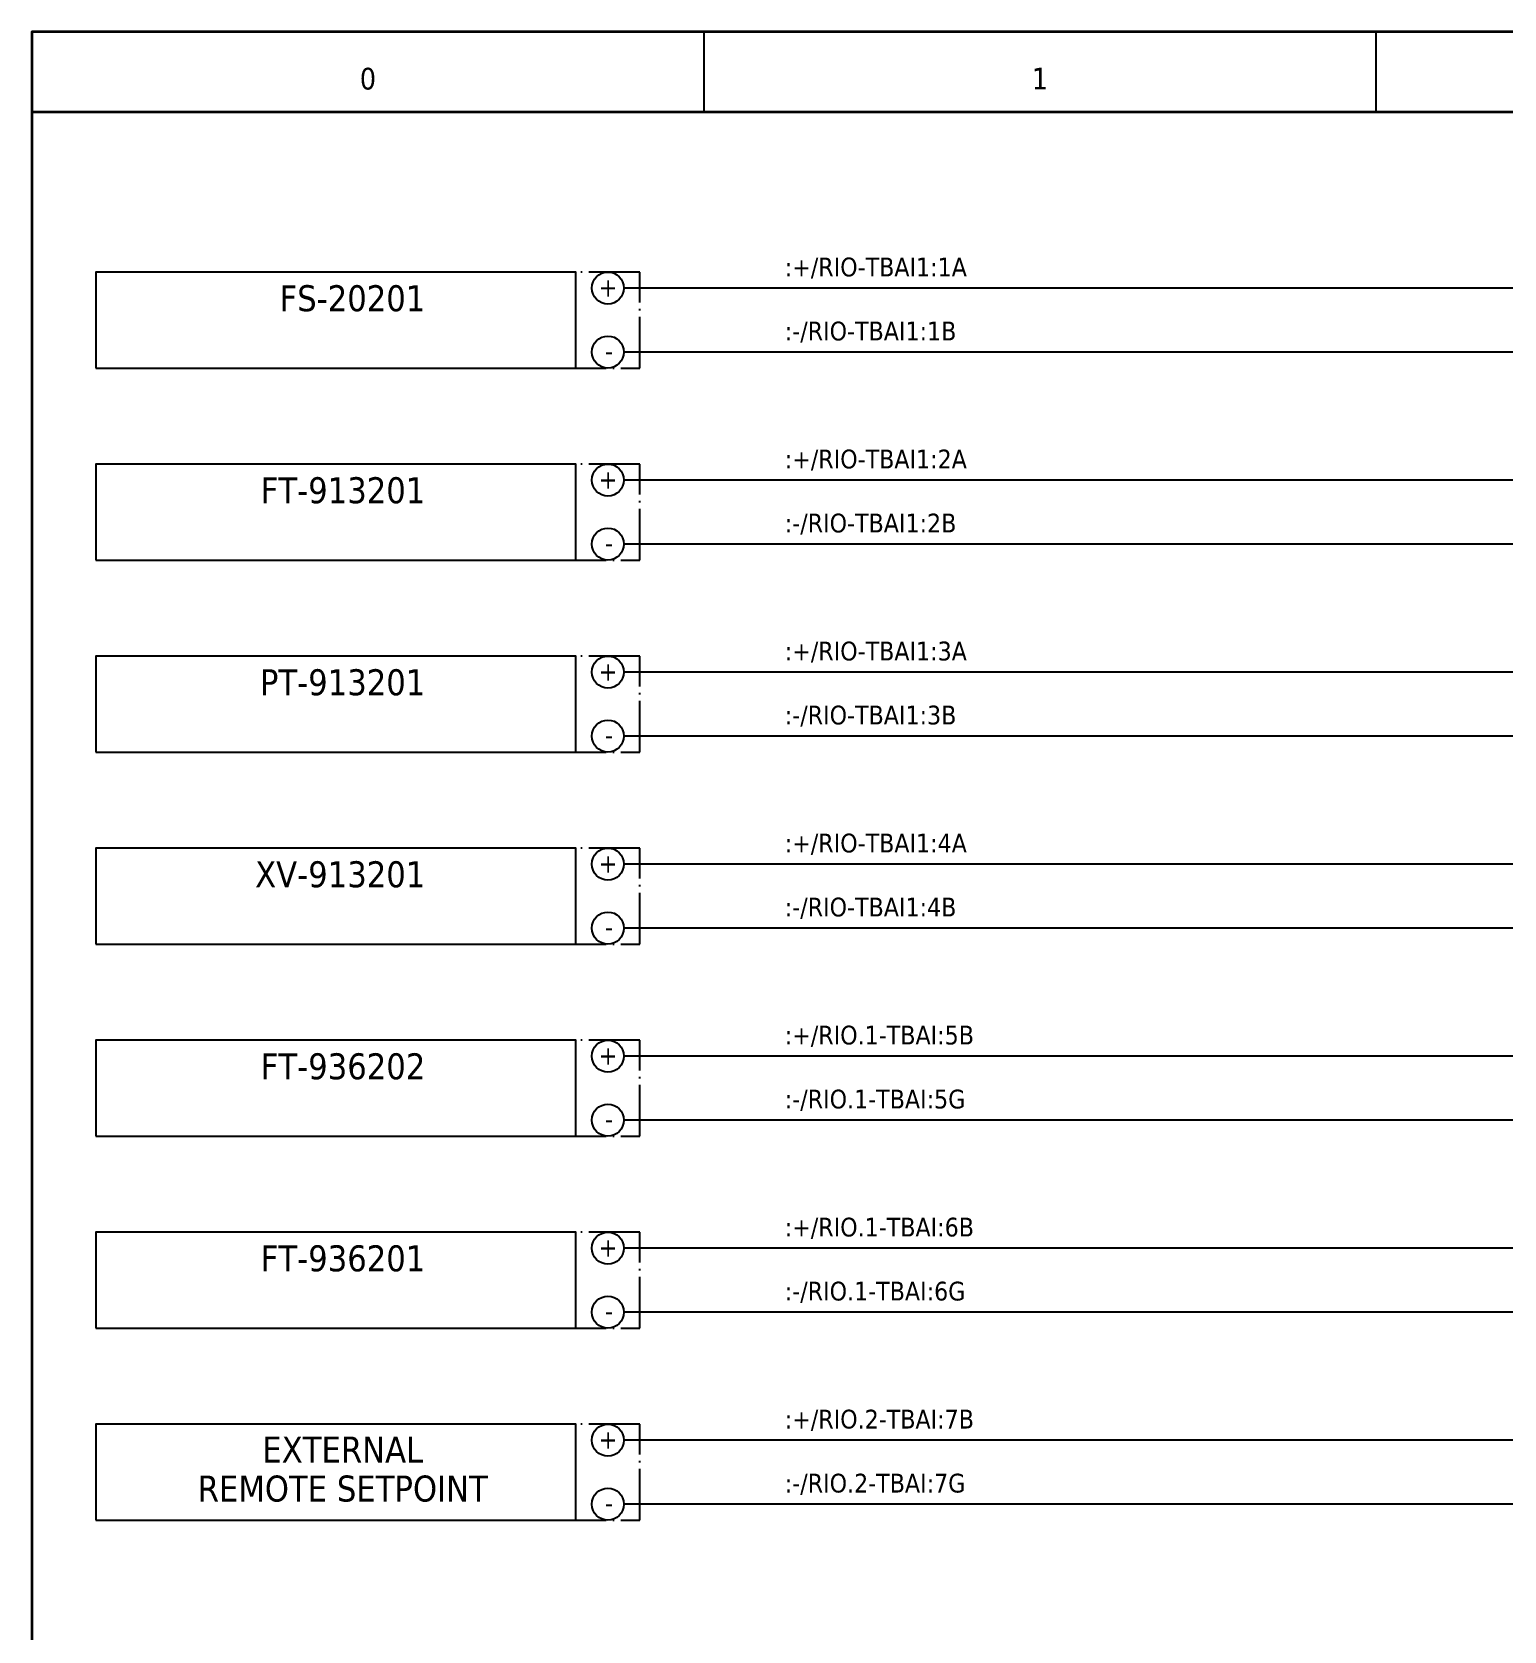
# Model space of a CAD drawing. Header units: millimetres. Extents: x 0 to 1792788, y -13 to 262234.
# Drawn here: x 0 to 92, y 197.1 to 297 of the extents above; entities that cross this region are included whole.
import ezdxf
from ezdxf.enums import TextEntityAlignment as Align

# ---------------------------------------------------------------- set-up
doc = ezdxf.new("R2010")
doc.units = ezdxf.units.MM
doc.linetypes.add('EPL_DASHDOT', pattern=[1, 0.8, -0.1, 0, -0.1])
for name, color, linetype, lineweight in [('EPLAN201', 7, 'Continuous', 35), ('EPLAN302', 5, 'Continuous', 25), ('EPLAN305', 5, 'Continuous', 25), ('EPLAN307', 134, 'EPL_DASHDOT', 25), ('EPLAN311', 7, 'Continuous', 25), ('EPLAN400', 5, 'Continuous', 35), ('EPLAN405', 7, 'Continuous', 25), ('EPLAN421', 5, 'Continuous', 35), ('EPLAN440', 73, 'Continuous', 35), ('EPLAN451', 7, 'Continuous', 35), ('EPLAN452', 7, 'Continuous', 35), ('EPLAN453', 7, 'Continuous', 35), ('EPLAN500', 7, 'Continuous', 35), ('EPLAN501', 7, 'Continuous', 35), ('EPLAN502', 7, 'Continuous', 35), ('EPLAN503', 7, 'Continuous', 35), ('EPLAN504', 7, 'Continuous', 35)]:
    doc.layers.add(name, color=color, linetype=linetype, lineweight=lineweight)
doc.styles.add('Tahoma', font='')
doc.styles.get('Tahoma').set_extended_font_data('Tahoma')

# ---------------------------------------------------------------- blocks, each defined once
blk = doc.blocks.new('EPLFRAME')
at = {"layer": 'EPLAN201', "linetype": 'Continuous', "lineweight": 25, "ltscale": 4}
for p, q in [((42, 297), (42, 292)), ((84, 297), (84, 292))]:
    blk.add_line(p, q, dxfattribs=at)
at = {"layer": 'EPLAN201', "linetype": 'Continuous', "lineweight": 35, "ltscale": 4}
blk.add_line((0, 292), (420, 292), dxfattribs=at)
blk.add_lwpolyline([(0, 0), (420, 0), (420, 297), (0, 297)], close=True, dxfattribs=at)
at = {"layer": 'EPLAN451', "color": 7, "style": 'Tahoma'}
for tag, p, height in [('14_10014', (101, 12), 2.257), ('14_10015', (185, 12), 2.257), ('14_10011', (101, 5), 2.257), ('14_10013', (332, 5), 1.625), ('14_10151', (73, 1), 1.625), ('14_10300', (415, 1), 1.625)]:
    blk.add_attdef(tag, p, '', height=height, dxfattribs=at)
blk.add_attdef('4_25020', text='', height=1.625, dxfattribs=at).set_placement((413, 1), align=Align.RIGHT)
at = {"layer": 'EPLAN452', "color": 7, "style": 'Tahoma'}
for tag, p, height in [('4_11041', (1, 17), 2.257), ('4_11071[1]', (1, 13), 1.625), ('4_11074[1]', (21, 13), 1.625), ('4_11070[1]', (41, 13), 1.625), ('4_11024', (73, 13), 1.625), ('4_11011', (231, 12), 2.257), ('4_11030', (301, 12), 2.257), ('4_20132_1001', (374, 13), 1.625), ('4_11071[2]', (1, 9), 1.625), ('4_11074[2]', (21, 9), 1.625), ('4_11070[2]', (41, 9), 1.625), ('4_11022', (73, 9), 1.625), ('4_20134_1001', (374, 9), 1.625), ('4_11071[3]', (1, 5), 1.625), ('4_11074[3]', (21, 5), 1.625), ('4_11070[3]', (41, 5), 1.625), ('4_11080', (73, 5), 1.625), ('4_11059', (301, 5), 1.625)]:
    blk.add_attdef(tag, p, '', height=height, dxfattribs=at)
for tag, height, p in [('4_11040', 2.257, (419, 17)), ('4_11000', 1.625, (419, 5)), ('4_11085', 1.625, (141, 1)), ('4_11086', 1.625, (183, 1))]:
    blk.add_attdef(tag, text='', height=height, dxfattribs=at).set_placement(p, align=Align.RIGHT)
at = {"layer": 'EPLAN453', "color": 7, "style": 'Tahoma'}
for tag, p in [('53_19005_1', (21, 293)), ('53_19005', (63, 293)), ('53_19005_8', (105, 293)), ('53_19005_6', (147, 293)), ('53_19005_7', (189, 293)), ('53_19005_9', (231, 293)), ('53_19005_3', (273, 293)), ('53_19005_2', (315, 293)), ('53_19005_4', (357, 293)), ('53_19005_5', (399, 293))]:
    blk.add_attdef(tag, text='', height=1.355, dxfattribs=at).set_placement(p, align=Align.BOTTOM_CENTER)
blk = doc.blocks.new('EPLSYM_LibrarySPECIAL_Symbol2_Variant0_Placement1_4')
at = {"layer": 'EPLAN307', "lineweight": 25, "ltscale": 4}
blk.add_lwpolyline([(0, -6), (34, -6), (34, 0), (0, 0)], close=True, dxfattribs=at)
at = {"layer": 'EPLAN400', "color": 5, "style": 'Tahoma'}
blk.add_attdef('88_20010', text='', height=2.2575, dxfattribs=at).set_placement((-1.5, -0.9515), align=Align.TOP_RIGHT)
at = {"layer": 'EPLAN500', "color": 7, "style": 'Tahoma'}
blk.add_attdef('88_20027', text='', height=1.6254, dxfattribs=at).set_placement((-1.5, -4.57508), align=Align.TOP_RIGHT)
at = {"layer": 'EPLAN501', "color": 7, "style": 'Tahoma'}
blk.add_attdef('88_20011', text='', height=1.6254, dxfattribs=at).set_placement((-1.5, -9.97508), align=Align.TOP_RIGHT)
at = {"layer": 'EPLAN502', "color": 7, "style": 'Tahoma'}
blk.add_attdef('88_20025', text='', height=1.6254, dxfattribs=at).set_placement((-1.5, -12.67508), align=Align.TOP_RIGHT)
at = {"layer": 'EPLAN503', "color": 7, "style": 'Tahoma'}
blk.add_attdef('88_20024', text='', height=1.6254, dxfattribs=at).set_placement((-1.5, -15.37508), align=Align.TOP_RIGHT)
at = {"layer": 'EPLAN504', "color": 7, "style": 'Tahoma'}
blk.add_attdef('88_20901[1]', text='', height=1.6254, dxfattribs=at).set_placement((-1.5, -7.27508), align=Align.TOP_RIGHT)
blk = doc.blocks.new('EPLSYM_LibrarySPECIAL_Symbol0_Variant0_Placement1_4')
at = {"layer": 'EPLAN305', "lineweight": 25, "ltscale": 4}
blk.add_lwpolyline([(0, -6), (30, -6), (30, 0), (0, 0)], close=True, dxfattribs=at)
at = {"layer": 'EPLAN400', "color": 5, "style": 'Tahoma'}
blk.add_attdef('17_20010', text='', height=2.2575, dxfattribs=at).set_placement((-1.5, -0.9515), align=Align.TOP_RIGHT)
at = {"layer": 'EPLAN440', "color": 73, "style": 'Tahoma'}
blk.add_attdef('17_20300', text='', height=1.6254, dxfattribs=at).set_placement((-1.5, -4.57508), align=Align.TOP_RIGHT)
at = {"layer": 'EPLAN500', "color": 7, "style": 'Tahoma'}
blk.add_attdef('17_20027', text='', height=1.6254, dxfattribs=at).set_placement((-1.5, -7.27508), align=Align.TOP_RIGHT)
at = {"layer": 'EPLAN501', "color": 7, "style": 'Tahoma'}
blk.add_attdef('17_20011', text='', height=1.6254, dxfattribs=at).set_placement((-1.5, -12.67508), align=Align.TOP_RIGHT)
at = {"layer": 'EPLAN502', "color": 7, "style": 'Tahoma'}
blk.add_attdef('17_20025', text='', height=1.6254, dxfattribs=at).set_placement((-1.5, -15.37508), align=Align.TOP_RIGHT)
at = {"layer": 'EPLAN503', "color": 7, "style": 'Tahoma'}
blk.add_attdef('17_20024', text='', height=1.6254, dxfattribs=at).set_placement((-1.5, -18.07508), align=Align.TOP_RIGHT)
at = {"layer": 'EPLAN504', "color": 7, "style": 'Tahoma'}
blk.add_attdef('17_20901[1]', text='', height=1.6254, dxfattribs=at).set_placement((-1.5, -9.97508), align=Align.TOP_RIGHT)
blk = doc.blocks.new('EPLSYM_LibrarySPECIAL_Symbol17_Variant3_Placement1')
at = {"layer": 'EPLAN302', "lineweight": 25, "ltscale": 4}
blk.add_line((4, 0), (1, 0), dxfattribs=at)
blk.add_circle((0, 0), 1, dxfattribs=at)
at = {"layer": 'EPLAN421', "color": 5, "style": 'Tahoma'}
blk.add_attdef('17_20039', text='', height=1.174, dxfattribs=at).set_placement((3, 1), align=Align.BOTTOM_RIGHT)
blk = doc.blocks.new('EPLSYM_LibrarySPECIAL_Symbol2_Variant0_Placement1_5')
at = {"layer": 'EPLAN307', "lineweight": 25, "ltscale": 4}
blk.add_lwpolyline([(0, -6), (34, -6), (34, 0), (0, 0)], close=True, dxfattribs=at)
at = {"layer": 'EPLAN400', "color": 5, "style": 'Tahoma'}
blk.add_attdef('88_20010', text='', height=2.2575, dxfattribs=at).set_placement((-1.5, -0.9515), align=Align.TOP_RIGHT)
at = {"layer": 'EPLAN500', "color": 7, "style": 'Tahoma'}
blk.add_attdef('88_20027', text='', height=1.6254, dxfattribs=at).set_placement((-1.5, -4.57508), align=Align.TOP_RIGHT)
at = {"layer": 'EPLAN501', "color": 7, "style": 'Tahoma'}
blk.add_attdef('88_20011', text='', height=1.6254, dxfattribs=at).set_placement((-1.5, -9.97508), align=Align.TOP_RIGHT)
at = {"layer": 'EPLAN502', "color": 7, "style": 'Tahoma'}
blk.add_attdef('88_20025', text='', height=1.6254, dxfattribs=at).set_placement((-1.5, -12.67508), align=Align.TOP_RIGHT)
at = {"layer": 'EPLAN503', "color": 7, "style": 'Tahoma'}
blk.add_attdef('88_20024', text='', height=1.6254, dxfattribs=at).set_placement((-1.5, -15.37508), align=Align.TOP_RIGHT)
at = {"layer": 'EPLAN504', "color": 7, "style": 'Tahoma'}
blk.add_attdef('88_20901[1]', text='', height=1.6254, dxfattribs=at).set_placement((-1.5, -7.27508), align=Align.TOP_RIGHT)
blk = doc.blocks.new('EPLSYM_LibrarySPECIAL_Symbol0_Variant0_Placement1_5')
at = {"layer": 'EPLAN305', "lineweight": 25, "ltscale": 4}
blk.add_lwpolyline([(0, -6), (30, -6), (30, 0), (0, 0)], close=True, dxfattribs=at)
at = {"layer": 'EPLAN400', "color": 5, "style": 'Tahoma'}
blk.add_attdef('17_20010', text='', height=2.2575, dxfattribs=at).set_placement((-1.5, -0.9515), align=Align.TOP_RIGHT)
at = {"layer": 'EPLAN440', "color": 73, "style": 'Tahoma'}
blk.add_attdef('17_20300', text='', height=1.6254, dxfattribs=at).set_placement((-1.5, -4.57508), align=Align.TOP_RIGHT)
at = {"layer": 'EPLAN500', "color": 7, "style": 'Tahoma'}
blk.add_attdef('17_20027', text='', height=1.6254, dxfattribs=at).set_placement((-1.5, -7.27508), align=Align.TOP_RIGHT)
at = {"layer": 'EPLAN501', "color": 7, "style": 'Tahoma'}
blk.add_attdef('17_20011', text='', height=1.6254, dxfattribs=at).set_placement((-1.5, -12.67508), align=Align.TOP_RIGHT)
at = {"layer": 'EPLAN502', "color": 7, "style": 'Tahoma'}
blk.add_attdef('17_20025', text='', height=1.6254, dxfattribs=at).set_placement((-1.5, -15.37508), align=Align.TOP_RIGHT)
at = {"layer": 'EPLAN503', "color": 7, "style": 'Tahoma'}
blk.add_attdef('17_20024', text='', height=1.6254, dxfattribs=at).set_placement((-1.5, -18.07508), align=Align.TOP_RIGHT)
at = {"layer": 'EPLAN504', "color": 7, "style": 'Tahoma'}
blk.add_attdef('17_20901[1]', text='', height=1.6254, dxfattribs=at).set_placement((-1.5, -9.97508), align=Align.TOP_RIGHT)
blk = doc.blocks.new('EPLSYM_LibrarySPECIAL_Symbol2_Variant0_Placement1_6')
at = {"layer": 'EPLAN307', "lineweight": 25, "ltscale": 4}
blk.add_lwpolyline([(0, -6), (34, -6), (34, 0), (0, 0)], close=True, dxfattribs=at)
at = {"layer": 'EPLAN400', "color": 5, "style": 'Tahoma'}
blk.add_attdef('88_20010', text='', height=2.2575, dxfattribs=at).set_placement((-1.5, -0.9515), align=Align.TOP_RIGHT)
at = {"layer": 'EPLAN500', "color": 7, "style": 'Tahoma'}
blk.add_attdef('88_20027', text='', height=1.6254, dxfattribs=at).set_placement((-1.5, -4.57508), align=Align.TOP_RIGHT)
at = {"layer": 'EPLAN501', "color": 7, "style": 'Tahoma'}
blk.add_attdef('88_20011', text='', height=1.6254, dxfattribs=at).set_placement((-1.5, -9.97508), align=Align.TOP_RIGHT)
at = {"layer": 'EPLAN502', "color": 7, "style": 'Tahoma'}
blk.add_attdef('88_20025', text='', height=1.6254, dxfattribs=at).set_placement((-1.5, -12.67508), align=Align.TOP_RIGHT)
at = {"layer": 'EPLAN503', "color": 7, "style": 'Tahoma'}
blk.add_attdef('88_20024', text='', height=1.6254, dxfattribs=at).set_placement((-1.5, -15.37508), align=Align.TOP_RIGHT)
at = {"layer": 'EPLAN504', "color": 7, "style": 'Tahoma'}
blk.add_attdef('88_20901[1]', text='', height=1.6254, dxfattribs=at).set_placement((-1.5, -7.27508), align=Align.TOP_RIGHT)
blk = doc.blocks.new('EPLSYM_LibrarySPECIAL_Symbol0_Variant0_Placement1_6')
at = {"layer": 'EPLAN305', "lineweight": 25, "ltscale": 4}
blk.add_lwpolyline([(0, -6), (30, -6), (30, 0), (0, 0)], close=True, dxfattribs=at)
at = {"layer": 'EPLAN400', "color": 5, "style": 'Tahoma'}
blk.add_attdef('17_20010', text='', height=2.2575, dxfattribs=at).set_placement((-1.5, -0.9515), align=Align.TOP_RIGHT)
at = {"layer": 'EPLAN440', "color": 73, "style": 'Tahoma'}
blk.add_attdef('17_20300', text='', height=1.6254, dxfattribs=at).set_placement((-1.5, -4.57508), align=Align.TOP_RIGHT)
at = {"layer": 'EPLAN500', "color": 7, "style": 'Tahoma'}
blk.add_attdef('17_20027', text='', height=1.6254, dxfattribs=at).set_placement((-1.5, -7.27508), align=Align.TOP_RIGHT)
at = {"layer": 'EPLAN501', "color": 7, "style": 'Tahoma'}
blk.add_attdef('17_20011', text='', height=1.6254, dxfattribs=at).set_placement((-1.5, -12.67508), align=Align.TOP_RIGHT)
at = {"layer": 'EPLAN502', "color": 7, "style": 'Tahoma'}
blk.add_attdef('17_20025', text='', height=1.6254, dxfattribs=at).set_placement((-1.5, -15.37508), align=Align.TOP_RIGHT)
at = {"layer": 'EPLAN503', "color": 7, "style": 'Tahoma'}
blk.add_attdef('17_20024', text='', height=1.6254, dxfattribs=at).set_placement((-1.5, -18.07508), align=Align.TOP_RIGHT)
at = {"layer": 'EPLAN504', "color": 7, "style": 'Tahoma'}
blk.add_attdef('17_20901[1]', text='', height=1.6254, dxfattribs=at).set_placement((-1.5, -9.97508), align=Align.TOP_RIGHT)
blk = doc.blocks.new('EPLSYM_LibrarySPECIAL_Symbol2_Variant0_Placement1_7')
at = {"layer": 'EPLAN307', "lineweight": 25, "ltscale": 4}
blk.add_lwpolyline([(0, -6), (34, -6), (34, 0), (0, 0)], close=True, dxfattribs=at)
at = {"layer": 'EPLAN400', "color": 5, "style": 'Tahoma'}
blk.add_attdef('88_20010', text='', height=2.2575, dxfattribs=at).set_placement((-1.5, -0.9515), align=Align.TOP_RIGHT)
at = {"layer": 'EPLAN500', "color": 7, "style": 'Tahoma'}
blk.add_attdef('88_20027', text='', height=1.6254, dxfattribs=at).set_placement((-1.5, -4.57508), align=Align.TOP_RIGHT)
at = {"layer": 'EPLAN501', "color": 7, "style": 'Tahoma'}
blk.add_attdef('88_20011', text='', height=1.6254, dxfattribs=at).set_placement((-1.5, -9.97508), align=Align.TOP_RIGHT)
at = {"layer": 'EPLAN502', "color": 7, "style": 'Tahoma'}
blk.add_attdef('88_20025', text='', height=1.6254, dxfattribs=at).set_placement((-1.5, -12.67508), align=Align.TOP_RIGHT)
at = {"layer": 'EPLAN503', "color": 7, "style": 'Tahoma'}
blk.add_attdef('88_20024', text='', height=1.6254, dxfattribs=at).set_placement((-1.5, -15.37508), align=Align.TOP_RIGHT)
at = {"layer": 'EPLAN504', "color": 7, "style": 'Tahoma'}
blk.add_attdef('88_20901[1]', text='', height=1.6254, dxfattribs=at).set_placement((-1.5, -7.27508), align=Align.TOP_RIGHT)
blk = doc.blocks.new('EPLSYM_LibrarySPECIAL_Symbol0_Variant0_Placement1_7')
at = {"layer": 'EPLAN305', "lineweight": 25, "ltscale": 4}
blk.add_lwpolyline([(0, -6), (30, -6), (30, 0), (0, 0)], close=True, dxfattribs=at)
at = {"layer": 'EPLAN400', "color": 5, "style": 'Tahoma'}
blk.add_attdef('17_20010', text='', height=2.2575, dxfattribs=at).set_placement((-1.5, -0.9515), align=Align.TOP_RIGHT)
at = {"layer": 'EPLAN440', "color": 73, "style": 'Tahoma'}
blk.add_attdef('17_20300', text='', height=1.6254, dxfattribs=at).set_placement((-1.5, -4.57508), align=Align.TOP_RIGHT)
at = {"layer": 'EPLAN500', "color": 7, "style": 'Tahoma'}
blk.add_attdef('17_20027', text='', height=1.6254, dxfattribs=at).set_placement((-1.5, -7.27508), align=Align.TOP_RIGHT)
at = {"layer": 'EPLAN501', "color": 7, "style": 'Tahoma'}
blk.add_attdef('17_20011', text='', height=1.6254, dxfattribs=at).set_placement((-1.5, -12.67508), align=Align.TOP_RIGHT)
at = {"layer": 'EPLAN502', "color": 7, "style": 'Tahoma'}
blk.add_attdef('17_20025', text='', height=1.6254, dxfattribs=at).set_placement((-1.5, -15.37508), align=Align.TOP_RIGHT)
at = {"layer": 'EPLAN503', "color": 7, "style": 'Tahoma'}
blk.add_attdef('17_20024', text='', height=1.6254, dxfattribs=at).set_placement((-1.5, -18.07508), align=Align.TOP_RIGHT)
at = {"layer": 'EPLAN504', "color": 7, "style": 'Tahoma'}
blk.add_attdef('17_20901[1]', text='', height=1.6254, dxfattribs=at).set_placement((-1.5, -9.97508), align=Align.TOP_RIGHT)
blk = doc.blocks.new('EPLSYM_LibrarySPECIAL_Symbol2_Variant0_Placement1_11')
at = {"layer": 'EPLAN307', "lineweight": 25, "ltscale": 4}
blk.add_lwpolyline([(0, -6), (34, -6), (34, 0), (0, 0)], close=True, dxfattribs=at)
at = {"layer": 'EPLAN400', "color": 5, "style": 'Tahoma'}
blk.add_attdef('88_20010', text='', height=2.2575, dxfattribs=at).set_placement((-1.5, -0.9515), align=Align.TOP_RIGHT)
at = {"layer": 'EPLAN500', "color": 7, "style": 'Tahoma'}
blk.add_attdef('88_20027', text='', height=1.6254, dxfattribs=at).set_placement((-1.5, -4.57508), align=Align.TOP_RIGHT)
at = {"layer": 'EPLAN501', "color": 7, "style": 'Tahoma'}
blk.add_attdef('88_20011', text='', height=1.6254, dxfattribs=at).set_placement((-1.5, -9.97508), align=Align.TOP_RIGHT)
at = {"layer": 'EPLAN502', "color": 7, "style": 'Tahoma'}
blk.add_attdef('88_20025', text='', height=1.6254, dxfattribs=at).set_placement((-1.5, -12.67508), align=Align.TOP_RIGHT)
at = {"layer": 'EPLAN503', "color": 7, "style": 'Tahoma'}
blk.add_attdef('88_20024', text='', height=1.6254, dxfattribs=at).set_placement((-1.5, -15.37508), align=Align.TOP_RIGHT)
at = {"layer": 'EPLAN504', "color": 7, "style": 'Tahoma'}
blk.add_attdef('88_20901[1]', text='', height=1.6254, dxfattribs=at).set_placement((-1.5, -7.27508), align=Align.TOP_RIGHT)
blk = doc.blocks.new('EPLSYM_LibrarySPECIAL_Symbol0_Variant0_Placement1_11')
at = {"layer": 'EPLAN305', "lineweight": 25, "ltscale": 4}
blk.add_lwpolyline([(0, -6), (30, -6), (30, 0), (0, 0)], close=True, dxfattribs=at)
at = {"layer": 'EPLAN400', "color": 5, "style": 'Tahoma'}
blk.add_attdef('17_20010', text='', height=2.2575, dxfattribs=at).set_placement((-1.5, -0.9515), align=Align.TOP_RIGHT)
at = {"layer": 'EPLAN440', "color": 73, "style": 'Tahoma'}
blk.add_attdef('17_20300', text='', height=1.6254, dxfattribs=at).set_placement((-1.5, -4.57508), align=Align.TOP_RIGHT)
at = {"layer": 'EPLAN500', "color": 7, "style": 'Tahoma'}
blk.add_attdef('17_20027', text='', height=1.6254, dxfattribs=at).set_placement((-1.5, -7.27508), align=Align.TOP_RIGHT)
at = {"layer": 'EPLAN501', "color": 7, "style": 'Tahoma'}
blk.add_attdef('17_20011', text='', height=1.6254, dxfattribs=at).set_placement((-1.5, -12.67508), align=Align.TOP_RIGHT)
at = {"layer": 'EPLAN502', "color": 7, "style": 'Tahoma'}
blk.add_attdef('17_20025', text='', height=1.6254, dxfattribs=at).set_placement((-1.5, -15.37508), align=Align.TOP_RIGHT)
at = {"layer": 'EPLAN503', "color": 7, "style": 'Tahoma'}
blk.add_attdef('17_20024', text='', height=1.6254, dxfattribs=at).set_placement((-1.5, -18.07508), align=Align.TOP_RIGHT)
at = {"layer": 'EPLAN504', "color": 7, "style": 'Tahoma'}
blk.add_attdef('17_20901[1]', text='', height=1.6254, dxfattribs=at).set_placement((-1.5, -9.97508), align=Align.TOP_RIGHT)
blk = doc.blocks.new('EPLSYM_LibrarySPECIAL_Symbol2_Variant0_Placement1_12')
at = {"layer": 'EPLAN307', "lineweight": 25, "ltscale": 4}
blk.add_lwpolyline([(0, -6), (34, -6), (34, 0), (0, 0)], close=True, dxfattribs=at)
at = {"layer": 'EPLAN400', "color": 5, "style": 'Tahoma'}
blk.add_attdef('88_20010', text='', height=2.2575, dxfattribs=at).set_placement((-1.5, -0.9515), align=Align.TOP_RIGHT)
at = {"layer": 'EPLAN500', "color": 7, "style": 'Tahoma'}
blk.add_attdef('88_20027', text='', height=1.6254, dxfattribs=at).set_placement((-1.5, -4.57508), align=Align.TOP_RIGHT)
at = {"layer": 'EPLAN501', "color": 7, "style": 'Tahoma'}
blk.add_attdef('88_20011', text='', height=1.6254, dxfattribs=at).set_placement((-1.5, -9.97508), align=Align.TOP_RIGHT)
at = {"layer": 'EPLAN502', "color": 7, "style": 'Tahoma'}
blk.add_attdef('88_20025', text='', height=1.6254, dxfattribs=at).set_placement((-1.5, -12.67508), align=Align.TOP_RIGHT)
at = {"layer": 'EPLAN503', "color": 7, "style": 'Tahoma'}
blk.add_attdef('88_20024', text='', height=1.6254, dxfattribs=at).set_placement((-1.5, -15.37508), align=Align.TOP_RIGHT)
at = {"layer": 'EPLAN504', "color": 7, "style": 'Tahoma'}
blk.add_attdef('88_20901[1]', text='', height=1.6254, dxfattribs=at).set_placement((-1.5, -7.27508), align=Align.TOP_RIGHT)
blk = doc.blocks.new('EPLSYM_LibrarySPECIAL_Symbol0_Variant0_Placement1_12')
at = {"layer": 'EPLAN305', "lineweight": 25, "ltscale": 4}
blk.add_lwpolyline([(0, -6), (30, -6), (30, 0), (0, 0)], close=True, dxfattribs=at)
at = {"layer": 'EPLAN400', "color": 5, "style": 'Tahoma'}
blk.add_attdef('17_20010', text='', height=2.2575, dxfattribs=at).set_placement((-1.5, -0.9515), align=Align.TOP_RIGHT)
at = {"layer": 'EPLAN440', "color": 73, "style": 'Tahoma'}
blk.add_attdef('17_20300', text='', height=1.6254, dxfattribs=at).set_placement((-1.5, -4.57508), align=Align.TOP_RIGHT)
at = {"layer": 'EPLAN500', "color": 7, "style": 'Tahoma'}
blk.add_attdef('17_20027', text='', height=1.6254, dxfattribs=at).set_placement((-1.5, -7.27508), align=Align.TOP_RIGHT)
at = {"layer": 'EPLAN501', "color": 7, "style": 'Tahoma'}
blk.add_attdef('17_20011', text='', height=1.6254, dxfattribs=at).set_placement((-1.5, -12.67508), align=Align.TOP_RIGHT)
at = {"layer": 'EPLAN502', "color": 7, "style": 'Tahoma'}
blk.add_attdef('17_20025', text='', height=1.6254, dxfattribs=at).set_placement((-1.5, -15.37508), align=Align.TOP_RIGHT)
at = {"layer": 'EPLAN503', "color": 7, "style": 'Tahoma'}
blk.add_attdef('17_20024', text='', height=1.6254, dxfattribs=at).set_placement((-1.5, -18.07508), align=Align.TOP_RIGHT)
at = {"layer": 'EPLAN504', "color": 7, "style": 'Tahoma'}
blk.add_attdef('17_20901[1]', text='', height=1.6254, dxfattribs=at).set_placement((-1.5, -9.97508), align=Align.TOP_RIGHT)
blk = doc.blocks.new('EPLSYM_LibrarySPECIAL_Symbol2_Variant0_Placement1_13')
at = {"layer": 'EPLAN307', "lineweight": 25, "ltscale": 4}
blk.add_lwpolyline([(0, -6), (34, -6), (34, 0), (0, 0)], close=True, dxfattribs=at)
at = {"layer": 'EPLAN400', "color": 5, "style": 'Tahoma'}
blk.add_attdef('88_20010', text='', height=2.2575, dxfattribs=at).set_placement((-1.5, -0.9515), align=Align.TOP_RIGHT)
at = {"layer": 'EPLAN500', "color": 7, "style": 'Tahoma'}
blk.add_attdef('88_20027', text='', height=1.6254, dxfattribs=at).set_placement((-1.5, -4.57508), align=Align.TOP_RIGHT)
at = {"layer": 'EPLAN501', "color": 7, "style": 'Tahoma'}
blk.add_attdef('88_20011', text='', height=1.6254, dxfattribs=at).set_placement((-1.5, -9.97508), align=Align.TOP_RIGHT)
at = {"layer": 'EPLAN502', "color": 7, "style": 'Tahoma'}
blk.add_attdef('88_20025', text='', height=1.6254, dxfattribs=at).set_placement((-1.5, -12.67508), align=Align.TOP_RIGHT)
at = {"layer": 'EPLAN503', "color": 7, "style": 'Tahoma'}
blk.add_attdef('88_20024', text='', height=1.6254, dxfattribs=at).set_placement((-1.5, -15.37508), align=Align.TOP_RIGHT)
at = {"layer": 'EPLAN504', "color": 7, "style": 'Tahoma'}
blk.add_attdef('88_20901[1]', text='', height=1.6254, dxfattribs=at).set_placement((-1.5, -7.27508), align=Align.TOP_RIGHT)
blk = doc.blocks.new('EPLSYM_LibrarySPECIAL_Symbol0_Variant0_Placement1_13')
at = {"layer": 'EPLAN305', "lineweight": 25, "ltscale": 4}
blk.add_lwpolyline([(0, -6), (30, -6), (30, 0), (0, 0)], close=True, dxfattribs=at)
at = {"layer": 'EPLAN440', "color": 73, "style": 'Tahoma'}
blk.add_attdef('17_20300', text='', height=1.6254, dxfattribs=at).set_placement((-1.5, -4.57508), align=Align.TOP_RIGHT)
at = {"layer": 'EPLAN500', "color": 7, "style": 'Tahoma'}
blk.add_attdef('17_20027', text='', height=1.6254, dxfattribs=at).set_placement((-1.5, -7.27508), align=Align.TOP_RIGHT)
at = {"layer": 'EPLAN501', "color": 7, "style": 'Tahoma'}
blk.add_attdef('17_20011', text='', height=1.6254, dxfattribs=at).set_placement((-1.5, -12.83762), align=Align.TOP_CENTER)
at = {"layer": 'EPLAN502', "color": 7, "style": 'Tahoma'}
blk.add_attdef('17_20025', text='', height=1.6254, dxfattribs=at).set_placement((-1.5, -15.37508), align=Align.TOP_RIGHT)
at = {"layer": 'EPLAN503', "color": 7, "style": 'Tahoma'}
blk.add_attdef('17_20024', text='', height=1.6254, dxfattribs=at).set_placement((-1.5, -18.07508), align=Align.TOP_RIGHT)
at = {"layer": 'EPLAN504', "color": 7, "style": 'Tahoma'}
blk.add_attdef('17_20901[1]', text='', height=1.6254, dxfattribs=at).set_placement((-1.5, -9.97508), align=Align.TOP_RIGHT)
blk = doc.blocks.new('EPLSYM_LibrarySPECIAL_Symbol308_Variant0_Placement0')
at = {"layer": 'EPLAN405', "color": 7, "style": 'Tahoma'}
for tag, p in [('17_31011', (1.5, 6.35)), ('17_31002', (1.5, 0.5))]:
    blk.add_attdef(tag, text='', height=1.174, dxfattribs=at).set_placement(p, align=Align.BOTTOM_LEFT)
for tag, p in [('17_31004', (1.5, 4.4)), ('17_31003', (1.5, 2.45))]:
    blk.add_attdef(tag, p, '', height=1.174, dxfattribs=at)

msp = doc.modelspace()

# ---------------------------------------------------------------- linework, layer by layer
at = {"layer": 'EPLAN311', "color": 7, "ltscale": 4}
for p, q in [((165, 281), (38, 281)), ((165, 277), (38, 277)), ((165, 269), (38, 269)), ((165, 265), (38, 265)), ((165, 257), (38, 257)), ((165, 253), (38, 253)), ((165, 245), (38, 245)), ((165, 241), (38, 241)), ((165, 233), (38, 233)), ((165, 229), (38, 229)), ((165, 221), (38, 221)), ((165, 217), (38, 217)), ((165, 209), (38, 209)), ((165, 205), (38, 205))]:
    msp.add_line(p, q, dxfattribs=at)

# ---------------------------------------------------------------- block references
ref = msp.add_blockref('EPLFRAME', (0, 0))
ref.add_attrib('53_19005', '1', dxfattribs={"layer": 'EPLAN453', "color": 7, "height": 1.355, "style": 'Tahoma'}).set_placement((63, 293), align=Align.BOTTOM_CENTER)
ref.add_attrib('53_19005_1', '0', dxfattribs={"layer": 'EPLAN453', "color": 7, "height": 1.355, "style": 'Tahoma'}).set_placement((21, 293), align=Align.BOTTOM_CENTER)
ref = msp.add_blockref('EPLSYM_LibrarySPECIAL_Symbol308_Variant0_Placement0', (47, 281))
ref.add_attrib('17_31011', ':+/RIO-TBAI1:1A', dxfattribs={"layer": 'EPLAN405', "color": 7, "height": 1.1739, "style": 'Tahoma'}).set_placement((47.055, 281.374), align=Align.BOTTOM_LEFT)
for name, p in [('EPLSYM_LibrarySPECIAL_Symbol2_Variant0_Placement1_5', (4, 282)), ('EPLSYM_LibrarySPECIAL_Symbol2_Variant0_Placement1_4', (4, 270)), ('EPLSYM_LibrarySPECIAL_Symbol2_Variant0_Placement1_6', (4, 258)), ('EPLSYM_LibrarySPECIAL_Symbol2_Variant0_Placement1_7', (4, 246)), ('EPLSYM_LibrarySPECIAL_Symbol2_Variant0_Placement1_11', (4, 234)), ('EPLSYM_LibrarySPECIAL_Symbol2_Variant0_Placement1_12', (4, 222)), ('EPLSYM_LibrarySPECIAL_Symbol2_Variant0_Placement1_13', (4, 210))]:
    msp.add_blockref(name, p)
ref = msp.add_blockref('EPLSYM_LibrarySPECIAL_Symbol0_Variant0_Placement1_5', (4, 282))
ref.add_attrib('17_20011', 'FS-20201', dxfattribs={"layer": 'EPLAN501', "color": 7, "height": 1.6254, "style": 'Tahoma'}).set_placement((24.586, 281.175), align=Align.TOP_RIGHT)
ref = msp.add_blockref('EPLSYM_LibrarySPECIAL_Symbol17_Variant3_Placement1', (36, 281))
ref.add_attrib('17_20039', '+', dxfattribs={"layer": 'EPLAN421', "color": 5, "height": 1.174, "style": 'Tahoma'}).set_placement((36.591, 280.117), align=Align.BOTTOM_RIGHT)
ref = msp.add_blockref('EPLSYM_LibrarySPECIAL_Symbol308_Variant0_Placement0', (47, 277))
ref.add_attrib('17_31011', ':-/RIO-TBAI1:1B', dxfattribs={"layer": 'EPLAN405', "color": 7, "height": 1.1739, "style": 'Tahoma'}).set_placement((47.055, 277.374), align=Align.BOTTOM_LEFT)
ref = msp.add_blockref('EPLSYM_LibrarySPECIAL_Symbol17_Variant3_Placement1', (36, 277))
ref.add_attrib('17_20039', '-', dxfattribs={"layer": 'EPLAN421', "color": 5, "height": 1.174, "style": 'Tahoma'}).set_placement((36.316, 276.132), align=Align.BOTTOM_RIGHT)
ref = msp.add_blockref('EPLSYM_LibrarySPECIAL_Symbol308_Variant0_Placement0', (47, 269))
ref.add_attrib('17_31011', ':+/RIO-TBAI1:2A', dxfattribs={"layer": 'EPLAN405', "color": 7, "height": 1.1739, "style": 'Tahoma'}).set_placement((47.055, 269.374), align=Align.BOTTOM_LEFT)
ref = msp.add_blockref('EPLSYM_LibrarySPECIAL_Symbol0_Variant0_Placement1_4', (4, 270))
ref.add_attrib('17_20011', 'FT-913201', dxfattribs={"layer": 'EPLAN501', "color": 7, "height": 1.6254, "style": 'Tahoma'}).set_placement((24.586, 269.175), align=Align.TOP_RIGHT)
ref = msp.add_blockref('EPLSYM_LibrarySPECIAL_Symbol17_Variant3_Placement1', (36, 269))
ref.add_attrib('17_20039', '+', dxfattribs={"layer": 'EPLAN421', "color": 5, "height": 1.174, "style": 'Tahoma'}).set_placement((36.591, 268.117), align=Align.BOTTOM_RIGHT)
ref = msp.add_blockref('EPLSYM_LibrarySPECIAL_Symbol308_Variant0_Placement0', (47, 265))
ref.add_attrib('17_31011', ':-/RIO-TBAI1:2B', dxfattribs={"layer": 'EPLAN405', "color": 7, "height": 1.1739, "style": 'Tahoma'}).set_placement((47.055, 265.374), align=Align.BOTTOM_LEFT)
ref = msp.add_blockref('EPLSYM_LibrarySPECIAL_Symbol17_Variant3_Placement1', (36, 265))
ref.add_attrib('17_20039', '-', dxfattribs={"layer": 'EPLAN421', "color": 5, "height": 1.174, "style": 'Tahoma'}).set_placement((36.316, 264.132), align=Align.BOTTOM_RIGHT)
ref = msp.add_blockref('EPLSYM_LibrarySPECIAL_Symbol308_Variant0_Placement0', (47, 257))
ref.add_attrib('17_31011', ':+/RIO-TBAI1:3A', dxfattribs={"layer": 'EPLAN405', "color": 7, "height": 1.1739, "style": 'Tahoma'}).set_placement((47.055, 257.374), align=Align.BOTTOM_LEFT)
ref = msp.add_blockref('EPLSYM_LibrarySPECIAL_Symbol0_Variant0_Placement1_6', (4, 258))
ref.add_attrib('17_20011', 'PT-913201', dxfattribs={"layer": 'EPLAN501', "color": 7, "height": 1.6254, "style": 'Tahoma'}).set_placement((24.586, 257.175), align=Align.TOP_RIGHT)
ref = msp.add_blockref('EPLSYM_LibrarySPECIAL_Symbol17_Variant3_Placement1', (36, 257))
ref.add_attrib('17_20039', '+', dxfattribs={"layer": 'EPLAN421', "color": 5, "height": 1.174, "style": 'Tahoma'}).set_placement((36.591, 256.117), align=Align.BOTTOM_RIGHT)
ref = msp.add_blockref('EPLSYM_LibrarySPECIAL_Symbol308_Variant0_Placement0', (47, 253))
ref.add_attrib('17_31011', ':-/RIO-TBAI1:3B', dxfattribs={"layer": 'EPLAN405', "color": 7, "height": 1.1739, "style": 'Tahoma'}).set_placement((47.055, 253.374), align=Align.BOTTOM_LEFT)
ref = msp.add_blockref('EPLSYM_LibrarySPECIAL_Symbol17_Variant3_Placement1', (36, 253))
ref.add_attrib('17_20039', '-', dxfattribs={"layer": 'EPLAN421', "color": 5, "height": 1.174, "style": 'Tahoma'}).set_placement((36.316, 252.132), align=Align.BOTTOM_RIGHT)
ref = msp.add_blockref('EPLSYM_LibrarySPECIAL_Symbol308_Variant0_Placement0', (47, 245))
ref.add_attrib('17_31011', ':+/RIO-TBAI1:4A', dxfattribs={"layer": 'EPLAN405', "color": 7, "height": 1.1739, "style": 'Tahoma'}).set_placement((47.055, 245.374), align=Align.BOTTOM_LEFT)
ref = msp.add_blockref('EPLSYM_LibrarySPECIAL_Symbol0_Variant0_Placement1_7', (4, 246))
ref.add_attrib('17_20011', 'XV-913201', dxfattribs={"layer": 'EPLAN501', "color": 7, "height": 1.6254, "style": 'Tahoma'}).set_placement((24.586, 245.175), align=Align.TOP_RIGHT)
ref = msp.add_blockref('EPLSYM_LibrarySPECIAL_Symbol17_Variant3_Placement1', (36, 245))
ref.add_attrib('17_20039', '+', dxfattribs={"layer": 'EPLAN421', "color": 5, "height": 1.174, "style": 'Tahoma'}).set_placement((36.591, 244.117), align=Align.BOTTOM_RIGHT)
ref = msp.add_blockref('EPLSYM_LibrarySPECIAL_Symbol308_Variant0_Placement0', (47, 241))
ref.add_attrib('17_31011', ':-/RIO-TBAI1:4B', dxfattribs={"layer": 'EPLAN405', "color": 7, "height": 1.1739, "style": 'Tahoma'}).set_placement((47.055, 241.374), align=Align.BOTTOM_LEFT)
ref = msp.add_blockref('EPLSYM_LibrarySPECIAL_Symbol17_Variant3_Placement1', (36, 241))
ref.add_attrib('17_20039', '-', dxfattribs={"layer": 'EPLAN421', "color": 5, "height": 1.174, "style": 'Tahoma'}).set_placement((36.316, 240.132), align=Align.BOTTOM_RIGHT)
ref = msp.add_blockref('EPLSYM_LibrarySPECIAL_Symbol308_Variant0_Placement0', (47, 233))
ref.add_attrib('17_31011', ':+/RIO.1-TBAI:5B', dxfattribs={"layer": 'EPLAN405', "color": 7, "height": 1.1739, "style": 'Tahoma'}).set_placement((47.055, 233.374), align=Align.BOTTOM_LEFT)
ref = msp.add_blockref('EPLSYM_LibrarySPECIAL_Symbol0_Variant0_Placement1_11', (4, 234))
ref.add_attrib('17_20011', 'FT-936202', dxfattribs={"layer": 'EPLAN501', "color": 7, "height": 1.6254, "style": 'Tahoma'}).set_placement((24.586, 233.175), align=Align.TOP_RIGHT)
ref = msp.add_blockref('EPLSYM_LibrarySPECIAL_Symbol17_Variant3_Placement1', (36, 233))
ref.add_attrib('17_20039', '+', dxfattribs={"layer": 'EPLAN421', "color": 5, "height": 1.174, "style": 'Tahoma'}).set_placement((36.591, 232.117), align=Align.BOTTOM_RIGHT)
ref = msp.add_blockref('EPLSYM_LibrarySPECIAL_Symbol308_Variant0_Placement0', (47, 229))
ref.add_attrib('17_31011', ':-/RIO.1-TBAI:5G', dxfattribs={"layer": 'EPLAN405', "color": 7, "height": 1.1739, "style": 'Tahoma'}).set_placement((47.055, 229.374), align=Align.BOTTOM_LEFT)
ref = msp.add_blockref('EPLSYM_LibrarySPECIAL_Symbol17_Variant3_Placement1', (36, 229))
ref.add_attrib('17_20039', '-', dxfattribs={"layer": 'EPLAN421', "color": 5, "height": 1.174, "style": 'Tahoma'}).set_placement((36.316, 228.132), align=Align.BOTTOM_RIGHT)
ref = msp.add_blockref('EPLSYM_LibrarySPECIAL_Symbol308_Variant0_Placement0', (47, 221))
ref.add_attrib('17_31011', ':+/RIO.1-TBAI:6B', dxfattribs={"layer": 'EPLAN405', "color": 7, "height": 1.1739, "style": 'Tahoma'}).set_placement((47.055, 221.374), align=Align.BOTTOM_LEFT)
ref = msp.add_blockref('EPLSYM_LibrarySPECIAL_Symbol0_Variant0_Placement1_12', (4, 222))
ref.add_attrib('17_20011', 'FT-936201', dxfattribs={"layer": 'EPLAN501', "color": 7, "height": 1.6254, "style": 'Tahoma'}).set_placement((24.586, 221.175), align=Align.TOP_RIGHT)
ref = msp.add_blockref('EPLSYM_LibrarySPECIAL_Symbol17_Variant3_Placement1', (36, 221))
ref.add_attrib('17_20039', '+', dxfattribs={"layer": 'EPLAN421', "color": 5, "height": 1.174, "style": 'Tahoma'}).set_placement((36.591, 220.117), align=Align.BOTTOM_RIGHT)
ref = msp.add_blockref('EPLSYM_LibrarySPECIAL_Symbol308_Variant0_Placement0', (47, 217))
ref.add_attrib('17_31011', ':-/RIO.1-TBAI:6G', dxfattribs={"layer": 'EPLAN405', "color": 7, "height": 1.1739, "style": 'Tahoma'}).set_placement((47.055, 217.374), align=Align.BOTTOM_LEFT)
ref = msp.add_blockref('EPLSYM_LibrarySPECIAL_Symbol17_Variant3_Placement1', (36, 217))
ref.add_attrib('17_20039', '-', dxfattribs={"layer": 'EPLAN421', "color": 5, "height": 1.174, "style": 'Tahoma'}).set_placement((36.316, 216.132), align=Align.BOTTOM_RIGHT)
ref = msp.add_blockref('EPLSYM_LibrarySPECIAL_Symbol308_Variant0_Placement0', (47, 209))
ref.add_attrib('17_31011', ':+/RIO.2-TBAI:7B', dxfattribs={"layer": 'EPLAN405', "color": 7, "height": 1.1739, "style": 'Tahoma'}).set_placement((47.055, 209.374), align=Align.BOTTOM_LEFT)
ref = msp.add_blockref('EPLSYM_LibrarySPECIAL_Symbol0_Variant0_Placement1_13', (4, 210))
ref.add_attrib('17_20011', 'EXTERNAL', dxfattribs={"layer": 'EPLAN501', "color": 7, "height": 1.6254, "style": 'Tahoma'}).set_placement((19.426, 209.225), align=Align.TOP_CENTER)
ref.add_attrib('17_20011/1', 'REMOTE SETPOINT', dxfattribs={"layer": 'EPLAN501', "color": 7, "height": 1.6254, "style": 'Tahoma'}).set_placement((19.426, 206.787), align=Align.TOP_CENTER)
ref = msp.add_blockref('EPLSYM_LibrarySPECIAL_Symbol17_Variant3_Placement1', (36, 209))
ref.add_attrib('17_20039', '+', dxfattribs={"layer": 'EPLAN421', "color": 5, "height": 1.174, "style": 'Tahoma'}).set_placement((36.591, 208.117), align=Align.BOTTOM_RIGHT)
ref = msp.add_blockref('EPLSYM_LibrarySPECIAL_Symbol308_Variant0_Placement0', (47, 205))
ref.add_attrib('17_31011', ':-/RIO.2-TBAI:7G', dxfattribs={"layer": 'EPLAN405', "color": 7, "height": 1.1739, "style": 'Tahoma'}).set_placement((47.055, 205.374), align=Align.BOTTOM_LEFT)
ref = msp.add_blockref('EPLSYM_LibrarySPECIAL_Symbol17_Variant3_Placement1', (36, 205))
ref.add_attrib('17_20039', '-', dxfattribs={"layer": 'EPLAN421', "color": 5, "height": 1.174, "style": 'Tahoma'}).set_placement((36.316, 204.132), align=Align.BOTTOM_RIGHT)

doc.saveas('drawing.dxf')
